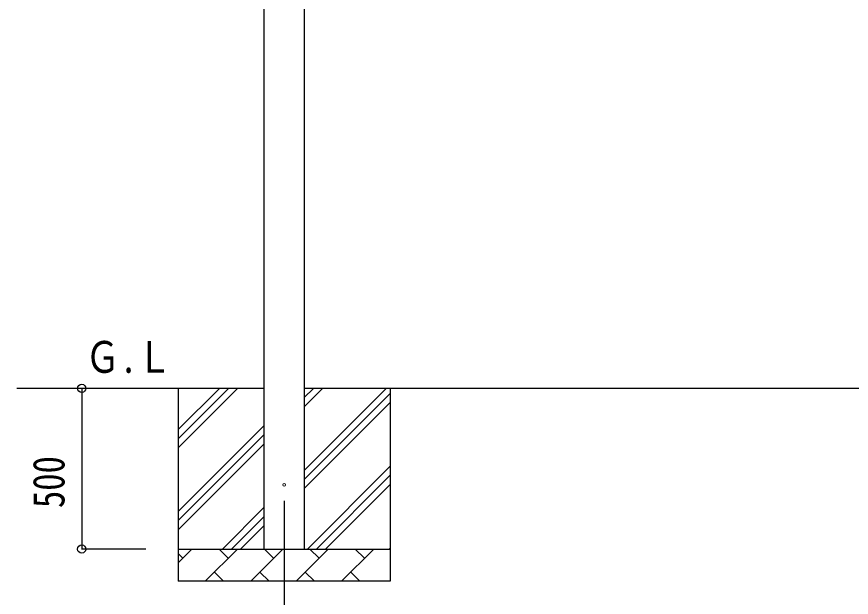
# Model space of a CAD drawing. Units: millimetres, scale not verified. Extents: x -12615 to 12615, y -8910 to 8910.
# Drawn here: x -11219 to -8621, y -5632 to -3826 of the extents above; entities that cross this region are included whole.
import ezdxf
from ezdxf.enums import TextEntityAlignment as Align

# ---------------------------------------------------------------- set-up
doc = ezdxf.new("R2010")
doc.units = ezdxf.units.MM
doc.header["$LTSCALE"] = 40
for name, color, linetype in [('0-3_YKK_12', 2, 'Continuous'), ('0-5_YKK_A1', 4, 'Continuous'), ('0-6_YKK_D', 6, 'Continuous')]:
    doc.layers.add(name, color=color, linetype=linetype)
doc.layers.add('0-4_YKK_13', color=4, linetype='Continuous', lineweight=18)
doc.styles.add('ＭＳ ゴシック', font='')
doc.styles.get('ＭＳ ゴシック').set_extended_font_data('MS Gothic')

msp = doc.modelspace()

# ---------------------------------------------------------------- linework, layer by layer
at = {"layer": '0-3_YKK_12'}
msp.add_line((-10386.5, -5332.18), (-10386.5, -5832.18), dxfattribs=at)
at = {"layer": '0-4_YKK_13'}
msp.add_circle((-10386.5, -5282.18), 4.5, dxfattribs=at)
at = {"layer": '0-5_YKK_A1'}
for p, q in [((-10449, -5482.18), (-10449, -2685.18)), ((-10324, -2685.18), (-10324, -5482.18)), ((-10449, -4982.18), (-11219, -4982.18)), ((-10716.5, -4982.18), (-10716.5, -5582.18)), ((-10716.5, -5167.23), (-10531.45, -4982.18)), ((-10716.5, -5138.95), (-10559.74, -4982.18)), ((-10716.5, -5110.67), (-10588.02, -4982.18)), ((-5176, -4982.18), (-10324, -4982.18)), ((-10324, -5237.28), (-10068.9, -4982.18)), ((-10324, -5039.29), (-10266.89, -4982.18)), ((-10324, -5011.01), (-10295.18, -4982.18)), ((-10056.5, -4982.18), (-10056.5, -5582.18)), ((-10324, -5265.57), (-10056.5, -4998.07)), ((-10324, -5293.85), (-10056.5, -5026.35)), ((-10716.5, -5365.22), (-10449, -5097.72)), ((-10716.5, -5393.51), (-10449, -5126.01)), ((-10716.5, -5421.79), (-10449, -5154.29)), ((-10314.35, -5482.18), (-10056.5, -5224.34)), ((-10286.06, -5482.18), (-10056.5, -5252.62)), ((-10257.78, -5482.18), (-10056.5, -5280.91)), ((-10578.9, -5482.18), (-10449, -5352.28)), ((-10550.62, -5482.18), (-10449, -5380.57)), ((-10522.33, -5482.18), (-10449, -5408.85)), ((-10059.79, -5482.18), (-10056.5, -5478.9)), ((-10716.5, -5482.18), (-10056.5, -5482.18)), ((-10716.5, -5525.08), (-10673.61, -5482.18)), ((-10702.16, -5510.74), (-10716.5, -5496.4)), ((-10632.19, -5582.18), (-10532.19, -5482.18)), ((-10560.74, -5510.74), (-10589.29, -5482.18)), ((-10490.77, -5582.18), (-10390.77, -5482.18)), ((-10419.32, -5510.74), (-10447.87, -5482.18)), ((-10349.35, -5582.18), (-10249.35, -5482.18)), ((-10277.9, -5510.74), (-10306.45, -5482.18)), ((-10207.92, -5582.18), (-10107.92, -5482.18)), ((-10136.48, -5510.74), (-10165.03, -5482.18)), ((-10603.63, -5553.63), (-10575.08, -5582.18)), ((-10462.21, -5553.63), (-10433.66, -5582.18)), ((-10320.79, -5553.63), (-10292.24, -5582.18)), ((-10179.37, -5553.63), (-10150.82, -5582.18)), ((-10056.5, -5582.18), (-10716.5, -5582.18))]:
    msp.add_line(p, q, dxfattribs=at)
at = {"layer": '0-6_YKK_D'}
for p, q in [((-10817.5, -4982.18), (-11017.5, -4982.18)), ((-11016.5, -4982.18), (-11016.5, -5482.18)), ((-10817.5, -5482.18), (-11017.5, -5482.18))]:
    msp.add_line(p, q, dxfattribs=at)
for centre in [(-11016.5, -4982.18), (-11016.5, -5482.18)]:
    msp.add_circle(centre, 12.75, dxfattribs=at)

# ---------------------------------------------------------------- texts
at = {"layer": '0-5_YKK_A1', "style": 'ＭＳ ゴシック', "width": 0.8}
msp.add_text('Ｇ.Ｌ', height=98.97, dxfattribs=at).set_placement((-11005.67, -4963.51), align=Align.BOTTOM_LEFT)
at = {"layer": '0-6_YKK_D', "style": 'ＭＳ ゴシック', "width": 0.8}
msp.add_text('500', height=98.97, rotation=90, dxfattribs=at).set_placement((-11040.5, -5354.58), align=Align.BOTTOM_LEFT)

doc.saveas('drawing.dxf')
